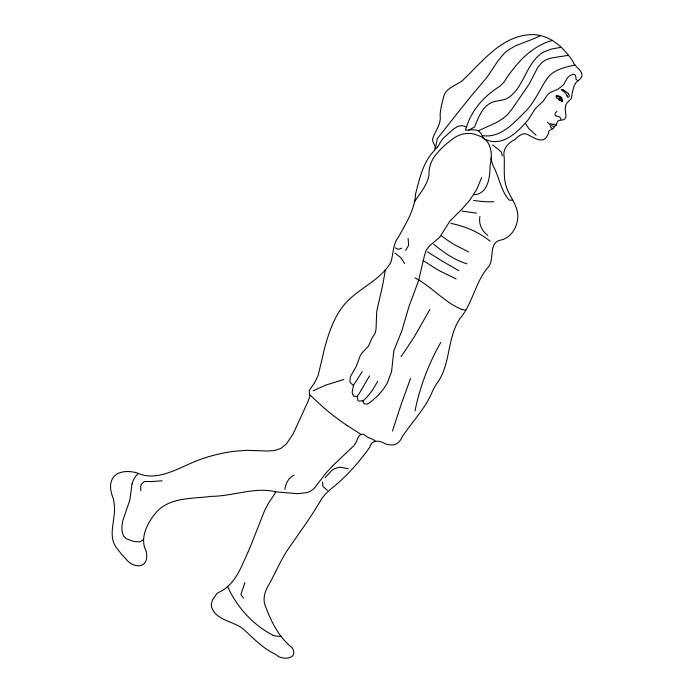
<?xml version="1.0" encoding="UTF-8"?>
<svg xmlns="http://www.w3.org/2000/svg" width="693" height="693" viewBox="0 0 693 693"><rect width="100%" height="100%" fill="white"/><g stroke="black" fill="none" stroke-linecap="round" stroke-linejoin="round"><path stroke-width="1.04" d="M479.928 216.329C478.482 223.761 481.765 231.02 487.855 235.369M322.522 482.016L322.912 486.469L327.442 490.384M385.325 270.157L382.986 283.593L376.697 311.599L376.056 328.811L375.372 332.631L371.82 338.479L368.494 346.076L361.945 353.049L360.083 356.063L356.289 366.276L350.329 376.923L349.922 381.41A5.449 5.275 3.5 0 0 350.805 383.142L353.456 385.551L352.382 390.878A10.629 10.282 3.5 0 0 352.209 392.775L353.413 396.032L357.216 396.673L357.978 400.623L359.606 401.221L362.448 400.606A1.273 1.23 3.5 0 1 362.907 400.9M435.299 148.726L437.344 138.565L469.265 98.328L485.464 79.071A97.791 94.594 3.5 0 0 488.574 74.931L497.895 61.01L503.655 54.011A37.032 35.819 3.5 0 1 507.536 50.572L515.029 45.998L527.945 40.974A116.303 112.491 3.5 0 0 533.931 38.626L540.488 35.681M284.901 489.353C285.663 483.471 288.539 477.728 294.083 475.086M132.017 483.879L129.808 500.19L122.696 520.963L121.881 526.654L122.055 531.254L123.631 536.061L126.325 538.773L133.862 541.519L139.319 541.839A6.687 6.471 3.5 0 0 140.766 541.328L141.718 540.791A15.809 15.289 3.5 0 0 143.503 539.397M415.003 410.888C419.889 386.815 428.646 363.721 440.783 342.377M244.837 582.536L244.187 584.788A44.854 43.382 3.5 0 1 242.212 590.254L240.904 594.776L243.477 598.033M466.536 126.932C471.95 109.563 484.58 95.747 499.809 86.261A50.069 48.423 3.5 0 0 503.924 82.138C515.809 63.799 530.561 46.492 552.503 40.35M392.446 431.046L401.23 404.166L410.542 378.491M481.635 177.651L476.559 189.752L469.958 199.896L462.577 208.437L449.8 221.275L439.717 237.231L429.53 245.816L426.247 250.199L424.558 255.119L418.65 280.422L409.052 306.28L401.853 330.743L393.797 350.875L391.58 371.569L387.5 382.501A56.601 54.747 3.5 0 1 384.346 387.803L379.608 393.789A50.494 48.839 3.5 0 1 376.282 397.072L373.146 399.792A97.479 94.291 3.5 0 0 371.405 401.325L368.598 403.378A8.065 7.805 3.5 0 1 366.727 404.054L364.05 403.768L362.907 400.9M561.676 101.178L562.421 101.447L561.902 98.215A3.179 3.075 3.5 0 0 561.573 97.696L561.356 97.453A6.029 5.83 3.5 0 0 557.293 95.712L556.158 95.972L556.401 97.141M369.525 375.883L359.485 393.104M429.903 309.459L414.336 336.737L401.108 356.687M353.413 385.369L362.24 371.621M377.746 381.332L372.245 390.402L367.212 396.864A48.086 46.518 3.5 0 1 366.199 397.929L362.993 400.996M414.336 202.165C419.689 193.364 427.295 185.447 429.028 174.965C428.603 166.753 431.8 158.888 437.448 152.919A76.602 74.099 3.5 0 1 443.693 146.31L447.063 143.33A90.021 87.075 3.5 0 1 452.009 139.492C459.277 133.489 469.672 131.479 478.335 135.594C491.606 139.665 492.974 154.262 490.012 165.705C490.289 176.68 487.967 194.075 474.073 194.742M357.086 396.535L359.095 393.659M325.112 477.676L331.678 470.556A17.126 16.563 3.5 0 1 336.538 467.948L339.154 467.342A11.599 11.218 3.5 0 1 340.713 467.238L348.215 468.754M405.7 250.433L408.636 245.27L408.108 238.435M437.387 147.141L438.53 145.556A28.456 27.529 3.5 0 0 438.964 144.828L440.324 142.455A42.048 40.67 3.5 0 1 441.337 140.818L442.619 139.059A20.01 19.361 3.5 0 1 444.811 136.885L452.737 129.626L457.094 126.758A10.664 10.308 3.5 0 1 460.247 125.866L461.798 125.771A14.068 13.609 3.5 0 1 463.227 125.84L466.64 127.088L465.306 129.721L465.679 130.171L473.717 129.721L477.477 130.405A6.921 6.696 3.5 0 1 479.166 131.41L481.444 134.139L483.272 138.314C500.718 148.614 517.047 132.943 527.771 120.27A36.573 35.378 3.5 0 0 529.339 118.079L535.204 108.827L543.303 101.057L547.791 94.369L550.467 92.386L556.73 89.752A24.056 23.267 3.5 0 0 558.298 88.973L563.114 85.204A11.045 10.681 3.5 0 0 564.059 83.87L567.238 78.101A9.893 9.572 3.5 0 1 568.676 76.654L569.681 75.935A12.379 11.972 3.5 0 1 571.456 74.991C575.181 72.609 576.126 76.308 575.996 79.201A1.819 1.758 3.5 0 0 576.299 79.652L578.075 80.674M138.002 473.7L136.989 474.705A22.133 21.405 3.5 0 0 132.06 483.887M554.79 126.204L556.158 125.26L556.557 123.787A3.794 3.664 3.5 0 1 556.843 122.93C557.995 118.763 561.997 121.145 564.388 119.309A6.185 5.986 3.5 0 0 565.098 118.451A5.743 5.553 3.5 0 0 566.016 116.086L565.185 108.775L565.8 105.102A9.035 8.74 3.5 0 1 567.706 102.192L571.37 98.345L572.071 94.387A12.5 12.093 3.5 0 1 572.106 93.113L574.064 86.192A33.836 32.736 3.5 0 1 574.93 84.399C576.108 81.072 580.102 80.249 581.531 77.166A6.904 6.679 3.5 0 0 582.059 74.965C581.548 69.291 574.705 66.987 572.99 61.608A54.678 52.885 3.5 0 0 570.304 57.692C561.079 45.045 547.47 33.888 530.951 34.65C501.091 35.88 481.99 62.301 462.049 80.934C455.214 85.75 444.932 88.383 443.364 97.956C441.969 103.707 440.263 109.451 440.133 115.419C441.458 124.48 434.84 131.22 432.527 139.206C432.215 143.07 437.196 146.734 434.476 150.433C422.903 162.162 419.525 178.837 415.523 194.187C414.726 210.048 405.691 223.657 398.449 237.214C392.628 244.239 393.537 254.028 390.835 262.309C382.519 277.122 365.583 285.334 352.876 296.188A62.76 60.707 3.5 0 0 347.817 300.779C338.782 309.858 333.082 321.63 329.002 333.628A198.692 192.186 3.5 0 0 322.6 356.947L318.052 375.649L314.561 382.779L309.182 390.566L309.84 396.214L307.969 401.559L293.122 433.939L286.426 443.892L280.795 448.458L274.48 450.589L267.273 451.03L246.491 450.303L233.749 451.36A157.519 152.356 3.5 0 0 203.924 458.22C183.039 464.492 158.801 483.627 136.478 472.678C116.762 467.983 104.842 478.04 113.349 498.743A61.616 59.607 3.5 0 1 114.518 509.381C114.492 522.877 107.38 538.175 118.087 549.705A65.965 63.799 3.5 0 0 125.736 558.679C132.891 568.555 148.25 569.248 146.621 553.898A13.158 12.725 3.5 0 0 146.093 550.883C141.225 541.848 144.187 531.219 148.934 522.782A63.358 61.287 3.5 0 1 155.951 512.647C169.413 496.89 192.758 498.908 211.4 496.344C231.852 496.275 252.59 487.551 272.799 491.172A9.667 9.356 3.5 0 0 273.804 491.406L275.32 492.047L275.104 493.269L268.165 503.768L264.596 510.654L250.935 545.192A509.398 492.723 3.5 0 1 242.801 563.617C237.829 575.268 230.5 587.404 218.356 592.524A8.151 7.883 3.5 0 0 216.666 593.953L212.586 599.748L211.374 603.664A12.179 11.781 3.5 0 0 211.365 606.167C214.743 620.001 232.857 621.023 242.715 628.551C253.222 638.036 262.734 648.483 275.935 654.538C281.904 660.992 299.298 659.017 292.125 647.721C278.725 637.369 271.197 621.43 265.298 605.959C262.578 599.168 264.735 591.692 268.312 585.646C274.852 574.194 279.877 561.919 287.015 550.796C298.536 533.887 310.871 517.524 321.084 499.757C324.567 494.308 329.435 490.012 334.502 486.079C347.973 474.835 359.702 461.365 369.819 447.115C371.699 439.284 379.937 440.401 385.221 443.806A18.269 17.671 3.5 0 0 389.553 444.793C395.313 446.049 400.138 442.151 402.079 437.032C411.495 422.565 424.003 410.109 431.202 394.222C433.038 389.812 435.169 385.507 438.106 381.704C449.826 364.223 447.557 341.692 457.155 323.319A54.123 52.347 3.5 0 1 459.883 318.667C472.461 303.785 474.991 283.402 487.196 268.312C495.374 260.75 487.933 244.768 499.09 240.428C510.992 238.756 517.827 226.949 517.862 215.653C517.385 203.43 507.259 194.43 505.232 182.597C503.984 176.291 504.261 169.828 504.313 163.435A151.732 146.76 3.5 0 0 504.227 157.571C502.321 149.194 507.917 142.862 515.003 139.57C518.303 136.33 522.617 132.051 527.624 134.52C533.567 137.517 543.087 144.542 547.418 135.629A13.869 13.418 3.5 0 0 548.484 133.463C547.92 128.742 553.542 130.128 554.209 127.053A1.802 1.741 3.5 0 1 554.781 126.204M556.947 111.426L555.526 112.69A2.616 2.529 3.5 0 0 555.171 113.401A3.144 3.041 3.5 0 0 555.076 114.743L555.422 115.601A1.221 1.178 3.5 0 0 555.751 115.896L557.995 116.355A4.6 4.453 3.5 0 1 559.468 116.857L560.793 118.347A4.366 4.219 3.5 0 1 560.897 119.257L560.906 119.473M375.398 441.112L374.211 440.298A17.594 17.013 3.5 0 0 372.306 439.171L367.515 437.162A13.661 13.21 3.5 0 1 366.38 436.503C361.841 430.925 357.857 436.391 356.644 441.294A35.447 34.286 3.5 0 1 353.508 446.049L333.411 465.081L326.16 472.843A76.75 74.238 3.5 0 0 322.721 477.304L314.215 488.4L310.447 491.224L306.912 492.654L297.392 493.659L275.164 491.831M468.667 130.128L474.54 127.044C478.542 117.438 482.519 105.388 493.451 101.836C498.423 100.398 503.898 100.554 508.428 97.73C523.691 87.101 525.692 65.8 540.219 54.288A24.385 23.588 3.5 0 1 543.442 52.14L550.987 49.151L561.027 47.289M401.689 248.163L398.154 249.385L395.313 247.817M313.123 390.774L325.788 385.091L343.832 379.521M478.291 130.812L496.535 122.522L503.326 118.191L507.778 114.31L511.477 109.858L529.08 84.2L537.742 67.481L542.151 62.249L545.66 59.988L550.788 58.099L568.442 55.327M575.086 64.917C565.263 67.316 554.071 69.291 547.609 77.928C539.726 88.955 534.979 102.131 525.112 111.781C513.704 123.215 500.372 138.427 482.354 135.62M512.681 200.06L510.031 200.242A3.335 3.222 3.5 0 1 509.009 199.896C500.667 190.48 499.203 176.637 493.078 165.748A56.029 54.193 3.5 0 1 491.961 162.292L490.887 158.091M162.179 480.838L150.779 481.592A38.799 37.535 3.5 0 1 148.709 481.462L144.326 481.566L141.623 483.913A7.995 7.736 3.5 0 0 140.644 487.058L140.896 490.722M553.525 124.203L555.015 124.342L555.873 125.563M493.84 201.81L486.321 201.741A88.132 85.248 3.5 0 1 481.219 201.377L473.57 200.485M465.817 310.135L465.306 310.074A28.682 27.746 3.5 0 1 461.807 309.416M461.928 211.044L476.585 213.184M556.158 95.972L560.308 97.557L562.421 101.447M450.892 223.415C465.15 226.247 478.75 232.025 490.098 241.207M461.807 309.407C444.274 302.278 431.765 286.616 414.942 277.884M273.12 635.299C253.231 625.285 236.711 606.903 227.642 586.573M466.987 263.834C454.478 259.988 443.546 252.512 433.653 244.109M554.331 126.758L552.529 125.996A22.202 21.474 3.5 0 0 551.914 125.762L551.29 125.537A8.108 7.84 3.5 0 1 550.519 125.225L547.401 122.228M456.159 278.915L439.83 270.963A122.566 118.555 3.5 0 1 435.698 268.624L422.99 260.429M468.607 251.957L454.521 244.716A99.506 96.249 3.5 0 1 449.047 241.285L441.484 235.941M458.896 270.694L442.385 261.261L427.512 251.793M360.646 434.147L347.124 425.493M394.889 253.075L400.779 257.562L404.513 263.444M552.642 128.846L552.13 128.474A13.817 13.358 3.5 0 1 550.701 127.096L550.103 126.438M492.688 145.045L496.595 148.103A54.357 52.573 3.5 0 0 497.981 149.099L501.351 152.036L502.295 155.994M536.044 135.23L528.733 128.465L525.45 123.675M309.736 394.75L322.418 406.514A241.987 234.061 3.5 0 0 347.132 425.485M567.082 95.79C566.553 98.562 570.001 97.193 569.265 95.461A11.348 10.975 3.5 0 0 568.433 93.754M280.899 636.356A33.61 32.51 3.5 0 1 273.094 635.42M437.413 147.159A9.763 9.451 3.5 0 1 435.178 148.926M568.407 93.763A4.669 4.513 3.5 0 0 567.68 92.94L562.881 89.614L561.347 89.362A2.703 2.616 3.5 0 0 561.858 90.168A2.685 2.599 3.5 0 0 562.196 90.514L563.781 91.415A3.95 3.82 3.5 0 1 564.206 91.71L566.077 93.832A6.48 6.263 3.5 0 1 567.16 95.764M561.711 101.074A10.767 10.412 3.5 0 1 556.288 97.219M553.525 124.35A7.441 7.199 3.5 0 1 550.372 123.64M560.628 98.882C559.805 101.143 558.861 97.583 560.628 98.882M559.32 99.827A1.057 1.022 3.5 0 0 560.992 99.108A1.057 1.022 3.5 0 0 559.511 98.059A1.057 1.022 3.5 0 0 559.32 99.827"/></g></svg>
